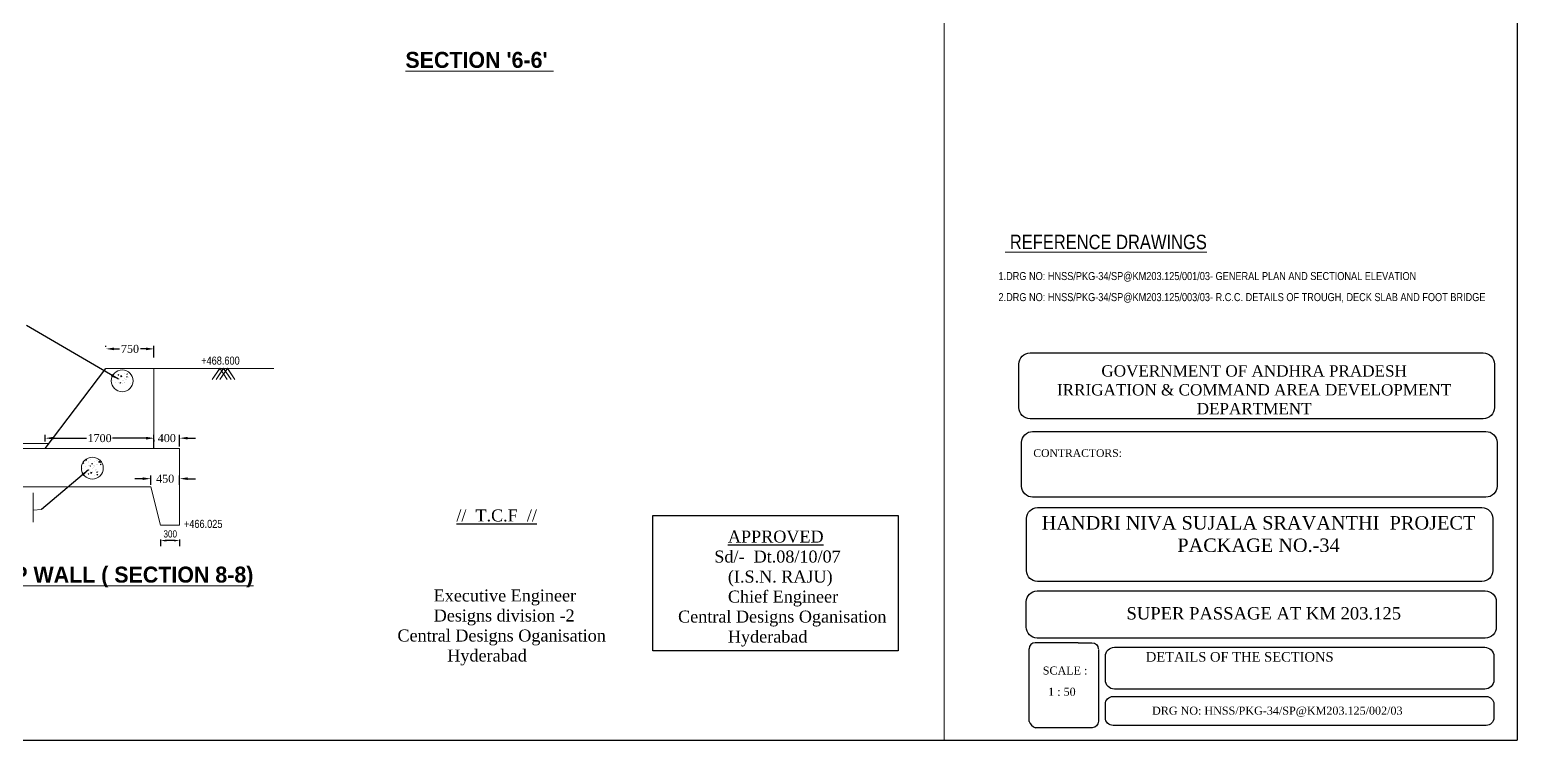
# Model space of a CAD drawing. Header units: millimetres. Extents: x 80 to 6605, y 46 to 2491.
# Drawn here: x 5971.3 to 6436.1, y 59.2 to 281.2 of the extents above; entities that cross this region are included whole.
import ezdxf

# ---------------------------------------------------------------- set-up
doc = ezdxf.new("R2010")
doc.units = ezdxf.units.MM
for name, color, linetype in [('MAIN', 7, 'Continuous'), ('SHEET', 3, 'Continuous'), ('TEXT_GENERAL', 4, 'Continuous')]:
    doc.layers.add(name, color=color, linetype=linetype)
doc.styles.add('ARIAL NARROW', font='ARIALN.TTF')
doc.styles.add('CITYBLUEPR', font='cityb___.ttf')
doc.styles.get("Standard").update_dxf_attribs({"font": 'times.ttf', "height": 2.5})
doc.styles.add('TNR_2.5', font='times.ttf', dxfattribs={"height": 2.5})
doc.dimstyles.new('ISO-25', dxfattribs={"dimtxt": 2.5, "dimasz": 2.5, "dimexe": 1.25, "dimexo": 0.625, "dimtad": 1, "dimlfac": 25, "dimtxsty": 'Standard', "dimcen": 2.5, "dimadec": 0, "dimazin": 0, "dimtfac": 1, "dimtmove": 0, "dimatfit": 3, "dimfxl": 1, "dimarcsym": 0})
doc.dimstyles.new('STANDARD$0', dxfattribs={"dimscale": 88.888889, "dimtxt": 0.02, "dimasz": 0.02, "dimexe": 0.1, "dimexo": 0.1, "dimgap": 0.09, "dimtad": 2, "dimtih": 1, "dimtoh": 1, "dimdec": 0, "dimzin": 1, "dimdsep": 46, "dimtxsty": 'Standard', "dimcen": 0.09, "dimadec": 0, "dimazin": 0, "dimtfac": 1, "dimtdec": 4, "dimtofl": 0, "dimtmove": 0, "dimatfit": 3, "dimfxl": 1, "dimtolj": 1, "dimtzin": 1, "dimarcsym": 0})
doc.dimstyles.new('STYLE_ESH', dxfattribs={"dimtxt": 2.5, "dimasz": 2.5, "dimexe": 1, "dimexo": 0.625, "dimtad": 0, "dimtih": 1, "dimtoh": 1, "dimdec": 0, "dimlfac": 100, "dimzin": 9, "dimdsep": 46, "dimtxsty": 'TNR_2.5', "dimcen": 2.5, "dimadec": 0, "dimazin": 2, "dimtfac": 1, "dimtdec": 0, "dimtofl": 0, "dimtmove": 2, "dimatfit": 3, "dimfxl": 1, "dimarcsym": 0})

# ---------------------------------------------------------------- blocks, each defined once
blk = doc.blocks.new('*D95')
at = {"layer": 'Defpoints', "color": 0, "transparency": 16777216}
for p in [(6012.11, 126.44), (6018.08, 126.44), (6012.11, 121.64)]:
    blk.add_point(p, dxfattribs=at)
at = {"layer": 'TEXT_GENERAL', "color": 0, "lineweight": -2, "transparency": 16777216}
for p, q in [((6012.11, 122), (6012.11, 119.86)), ((6016.3, 121.64), (6013.89, 121.64)), ((6018.08, 122), (6018.08, 119.86))]:
    blk.add_line(p, q, dxfattribs=at)
at = {"layer": 'TEXT_GENERAL', "color": 0, "transparency": 16777216}
for points in [[(6013.89, 121.93), (6013.89, 121.34), (6012.11, 121.64)], [(6016.3, 121.93), (6016.3, 121.34), (6018.08, 121.64)]]:
    blk.add_solid(points, dxfattribs=at)
at = {"layer": 'TEXT_GENERAL', "color": 0, "lineweight": 9, "transparency": 16777216, "insert": (6015.16, 123.7), "char_height": 2.222, "attachment_point": 5, "style": 'ARIAL NARROW'}
blk.add_mtext('\\A1;300', dxfattribs=at)
blk = doc.blocks.new('*D96')
at = {"color": 0, "lineweight": -2, "transparency": 16777216}
for p, q in [((6006.58, 140.97), (6004.08, 140.97)), ((6009.08, 139.07), (6009.08, 141.97)), ((6018.08, 139.07), (6018.08, 141.97)), ((6020.58, 140.97), (6023.08, 140.97))]:
    blk.add_line(p, q, dxfattribs=at)
at = {"color": 0, "transparency": 16777216}
for points in [[(6006.58, 141.39), (6006.58, 140.56), (6009.08, 140.97)], [(6020.58, 141.39), (6020.58, 140.56), (6018.08, 140.97)]]:
    blk.add_solid(points, dxfattribs=at)
at = {"layer": 'Defpoints', "color": 0, "transparency": 16777216}
for p in [(6018.08, 140.97), (6009.08, 138.44), (6018.08, 138.44)]:
    blk.add_point(p, dxfattribs=at)
at = {"color": 0, "transparency": 16777216, "insert": (6013.58, 140.97), "char_height": 2.5, "attachment_point": 5, "style": 'TNR_2.5'}
blk.add_mtext('450', dxfattribs=at)
blk = doc.blocks.new('*D97')
at = {"color": 0, "lineweight": -2, "transparency": 16777216}
for p, q in [((6007.58, 153.63), (6005.08, 153.63)), ((6018.08, 151.07), (6018.08, 154.63)), ((6020.58, 153.63), (6023.08, 153.63)), ((6010.08, 153.12), (6010.08, 152.63))]:
    blk.add_line(p, q, dxfattribs=at)
at = {"color": 0, "transparency": 16777216}
for points in [[(6007.58, 154.05), (6007.58, 153.22), (6010.08, 153.63)], [(6020.58, 154.05), (6020.58, 153.22), (6018.08, 153.63)]]:
    blk.add_solid(points, dxfattribs=at)
at = {"layer": 'Defpoints', "color": 0, "transparency": 16777216}
for p in [(6010.08, 153.75), (6018.08, 153.63), (6018.08, 150.44)]:
    blk.add_point(p, dxfattribs=at)
at = {"color": 0, "transparency": 16777216, "insert": (6014.08, 153.63), "char_height": 2.5, "attachment_point": 5, "style": 'TNR_2.5'}
blk.add_mtext('400', dxfattribs=at)
blk = doc.blocks.new('*D98')
at = {"color": 0, "lineweight": -2, "transparency": 16777216}
for p, q in [((5976.08, 152.57), (5976.08, 154.62)), ((5978.58, 153.62), (5989.04, 153.62)), ((6007.58, 153.62), (5997.11, 153.62)), ((6010.08, 150.64), (6010.08, 154.62))]:
    blk.add_line(p, q, dxfattribs=at)
at = {"color": 0, "transparency": 16777216}
for points in [[(5978.58, 154.04), (5978.58, 153.2), (5976.08, 153.62)], [(6007.58, 154.04), (6007.58, 153.2), (6010.08, 153.62)]]:
    blk.add_solid(points, dxfattribs=at)
at = {"layer": 'Defpoints', "color": 0, "transparency": 16777216}
for p in [(6010.08, 153.62), (5976.08, 151.94), (6010.08, 150.01)]:
    blk.add_point(p, dxfattribs=at)
at = {"color": 0, "transparency": 16777216, "insert": (5993.08, 153.62), "char_height": 2.5, "attachment_point": 5, "style": 'TNR_2.5'}
blk.add_mtext('1700', dxfattribs=at)
blk = doc.blocks.new('*D152')
at = {"color": 0, "lineweight": -2, "transparency": 16777216}
for p, q in [((5995.08, 182.15), (5995.08, 182.52)), ((5997.58, 181.52), (5999.32, 181.52)), ((6007.58, 181.52), (6005.84, 181.52)), ((6010.08, 178.83), (6010.08, 182.52))]:
    blk.add_line(p, q, dxfattribs=at)
at = {"color": 0, "transparency": 16777216}
for points in [[(5997.58, 181.94), (5997.58, 181.11), (5995.08, 181.52)], [(6007.58, 181.94), (6007.58, 181.11), (6010.08, 181.52)]]:
    blk.add_solid(points, dxfattribs=at)
at = {"layer": 'Defpoints', "color": 0, "transparency": 16777216}
for p in [(5995.08, 181.52), (6010.08, 181.52), (6010.08, 178.2)]:
    blk.add_point(p, dxfattribs=at)
at = {"color": 0, "transparency": 16777216, "insert": (6002.58, 181.52), "char_height": 2.5, "attachment_point": 5, "style": 'TNR_2.5'}
blk.add_mtext('750', dxfattribs=at)

msp = doc.modelspace()

# ---------------------------------------------------------------- linework, layer by layer
at = {"color": 0}
for p, q in [((6436.08736, 649.24313), (6436.08736, 59.24313)), ((5976.07778, 150.44446), (5995.07778, 175.44446)), ((6298.91575, 89.68904), (6285.4757, 89.68904)), ((6283.54388, 65.07796), (6283.54388, 87.75722)), ((6305.20012, 87.54824), (6305.20012, 65.13864)), ((6303.35772, 63.11422), (6285.4757, 63.11422)), ((5546.08736, 59.24313), (6436.08736, 59.24313))]:
    msp.add_line(p, q, dxfattribs=at)
for points in [[(6283.83723, 180.24879), (6425.47441, 180.24879, -0.414213562), (6428.93865, 176.78455), (6428.93865, 163.16134, -0.414213562), (6425.47441, 159.6971), (6283.83723, 159.6971, -0.414213562), (6280.37299, 163.16134), (6280.37299, 176.78455, -0.414213562)], [(6284.65807, 155.72882), (6426.29525, 155.72882, -0.414213562), (6429.75949, 152.26458), (6429.75949, 138.64136, -0.414213562), (6426.29525, 135.17712), (6284.65807, 135.17712, -0.414213562), (6281.19383, 138.64136), (6281.19383, 152.26458, -0.414213562)], [(6286.16986, 131.9687), (6425.06452, 131.9687, -0.414213562), (6428.46168, 128.57154), (6428.46168, 112.23514, -0.414213562), (6425.06452, 108.83797), (6286.16986, 108.83797, -0.414213562), (6282.7727, 112.23514), (6282.7727, 128.57154, -0.414213562)], [(6286.06018, 105.91272), (6426.11229, 105.91272, -0.414213562), (6429.53776, 102.48725), (6429.53776, 94.60901, -0.414213562), (6426.11229, 91.18354), (6286.06018, 91.18354, -0.414213562), (6282.63471, 94.60901), (6282.63471, 102.48725, -0.414213562)], [(6310.20249, 88.28259), (6425.94804, 88.28259, -0.414213562), (6428.77901, 85.45162), (6428.77901, 78.04044, -0.414213562), (6425.94804, 75.20948), (6310.20249, 75.20948, -0.414213562), (6307.37152, 78.04044), (6307.37152, 85.45162, -0.414213562)], [(6309.79128, 72.92422), (6426.38611, 72.92422, -0.414213562), (6428.79244, 70.51789), (6428.79244, 66.28533, -0.414213562), (6426.38611, 63.87901), (6309.79128, 63.87901, -0.414213562), (6307.38496, 66.28533), (6307.38496, 70.51789, -0.414213562)]]:
    msp.add_lwpolyline(points, format="xyb", close=True, dxfattribs=at)
msp.add_lwpolyline([(6166.00687, 129.43188), (6242.67018, 129.43188), (6242.67018, 87.22944), (6166.00687, 87.22944)], close=True)
for points in [[(6298.91575, 89.68904), (6303.19983, 89.68904, -0.414213562), (6305.13165, 87.75722)], [(6305.19925, 65.15372, -0.368140093), (6303.30244, 63.10732)]]:
    msp.add_lwpolyline(points, format="xyb", dxfattribs=at)
for centre, radius, start, end in [((6285.4757, 87.75722), 1.93182, 90, 180), ((6286.68601, 66.28748), 3.36689, 200.3157406, 249.7662947)]:
    msp.add_arc(centre, radius, start, end, dxfattribs=at)
at = {"layer": 'TEXT_GENERAL', "color": 0, "lineweight": 9}
for p, q in [((6257.01219, 59.24313), (6257.01219, 649.24313)), ((6018.07778, 175.44446), (5995.07778, 175.44446)), ((5998.88446, 173.30979), (5998.92851, 173.54862)), ((5999.11416, 173.33544), (5998.88643, 173.31552)), ((5999.11244, 173.33566), (5998.92876, 173.55456)), ((5999.33667, 172.37814), (5999.33667, 172.37814)), ((6000.0064, 172.8734), (5999.66755, 172.82084)), ((5999.66816, 172.82246), (5999.71025, 173.18429)), ((6000.00724, 172.87584), (5999.71049, 173.18513)), ((6000.06165, 172.5326), (6000.06165, 172.5326)), ((6000.10685, 172.8105), (6000.10685, 172.8105)), ((6000.79174, 173.71147), (6000.79174, 173.71147)), ((6001.01545, 172.40703), (6001.01545, 172.40703)), ((6001.23664, 172.0223), (6001.23664, 172.0223)), ((6001.63344, 172.63909), (6001.55619, 172.86932)), ((6001.82299, 172.76715), (6001.55622, 172.86955)), ((6001.5586, 171.99674), (6001.5586, 171.99674)), ((6001.61721, 173.5489), (6001.64949, 173.72386)), ((6001.84692, 173.57453), (6001.61919, 173.55461)), ((6001.82325, 172.76655), (6001.63373, 172.63872)), ((6001.84521, 173.57475), (6001.72009, 173.72386)), ((6002.08571, 172.52484), (6002.08571, 172.52484)), ((6010.07778, 175.44446), (6047.49802, 175.44446)), ((6010.07778, 175.44446), (6010.07778, 150.44446)), ((6030.63742, 175.45378), (6028.28468, 171.95839)), ((6030.63742, 175.44446), (6028.28468, 171.94907)), ((6031.83158, 175.45378), (6029.47884, 171.95839)), ((6031.83158, 175.44446), (6029.47884, 171.94907)), ((6030.63742, 175.45378), (6032.99016, 171.95839)), ((6033.02574, 175.45378), (6030.673, 171.95839)), ((6033.02574, 175.44446), (6030.673, 171.94907)), ((6031.83158, 175.45378), (6034.18432, 171.95839)), ((6031.83158, 175.44446), (6034.18432, 171.94907)), ((6033.02574, 175.45378), (6035.37848, 171.95839)), ((6033.02574, 175.44446), (6035.37848, 171.94907)), ((5996.88838, 170.79807), (5996.88838, 170.79807)), ((5997.21477, 171.53665), (5997.21477, 171.53665)), ((5997.97248, 170.93021), (5997.97248, 170.93021)), ((5998.92224, 170.884), (5998.92224, 170.884)), ((5999.20278, 171.93637), (5999.20278, 171.93637)), ((5999.23382, 170.78086), (5999.23382, 170.78086)), ((5999.5197, 170.82133), (5999.46566, 170.98239)), ((5999.70951, 170.94879), (5999.51999, 170.82096)), ((5999.70924, 170.94938), (5999.62326, 170.98239)), ((6000.15317, 171.54217), (6000.15317, 171.54217)), ((6000.37868, 170.61342), (6000.37868, 170.61342)), ((6000.43331, 171.51052), (6000.43331, 171.51052)), ((6000.8103, 170.86686), (6000.8103, 170.86686)), ((6000.9561, 170.96993), (6000.9561, 170.96993)), ((6002.78916, 170.5812), (6002.78916, 170.5812)), ((5997.29867, 150.44446), (5897.39388, 150.44446)), ((5977.21778, 151.94446), (5897.42164, 151.94446)), ((6018.07778, 150.44446), (5946.95356, 150.44446)), ((6018.07778, 150.44446), (6018.07778, 126.44446)), ((5987.54023, 145.02133), (5987.54023, 145.02133)), ((5987.62783, 145.70869), (5987.62783, 145.70869)), ((5987.86663, 144.28276), (5987.86663, 144.28276)), ((5987.90101, 145.96839), (5987.94506, 145.72957)), ((5988.1307, 145.94269), (5987.90297, 145.96261)), ((5988.12895, 145.94247), (5987.94528, 145.72357)), ((5988.62433, 144.8892), (5988.62433, 144.8892)), ((5988.67283, 146.26634), (5988.67283, 146.26634)), ((5989.08885, 146.94876), (5988.75, 147.00131)), ((5988.75061, 146.99968), (5988.7927, 146.63785)), ((5989.08969, 146.9463), (5988.79294, 146.63702)), ((5989.55229, 145.9526), (5989.55229, 145.9526)), ((5989.57409, 144.9354), (5989.57409, 144.9354)), ((5989.62662, 146.39191), (5989.62662, 146.39191)), ((5989.88568, 145.03854), (5989.88568, 145.03854)), ((5990.17156, 144.99808), (5990.11751, 144.83702)), ((5990.36136, 144.87061), (5990.17185, 144.99845)), ((5990.3611, 144.87002), (5990.27512, 144.83702)), ((5990.31602, 146.8823), (5990.31602, 146.8823)), ((5990.63376, 145.72929), (5990.67782, 145.49047)), ((5990.86346, 145.7036), (5990.63573, 145.72353)), ((5990.86172, 145.70338), (5990.67805, 145.48449)), ((5990.80503, 144.27723), (5990.80503, 144.27723)), ((5991.03054, 145.20598), (5991.03054, 145.20598)), ((5991.08516, 144.30888), (5991.08516, 144.30888)), ((5991.46215, 144.95254), (5991.46215, 144.95254)), ((5991.50848, 146.22087), (5991.50848, 146.22087)), ((5991.60795, 144.84947), (5991.60795, 144.84947)), ((5992.03283, 146.70869), (5992.03283, 146.70869)), ((5992.10761, 145.41994), (5992.10761, 145.41994)), ((5992.34988, 146.79637), (5992.34988, 146.79637)), ((5992.47351, 145.39595), (5992.47351, 145.39595)), ((5993.15503, 146.31812), (5992.81618, 146.37067)), ((5992.81679, 146.36905), (5992.85889, 146.00721)), ((5993.15588, 146.31566), (5992.85912, 146.00638)), ((5993.3728, 146.22692), (5993.29555, 145.99669)), ((5993.56234, 146.09886), (5993.29557, 145.99646)), ((5993.36652, 145.49018), (5993.41057, 145.25136)), ((5993.59622, 145.46452), (5993.36849, 145.48444)), ((5993.56261, 146.09946), (5993.37309, 146.22729)), ((5993.59449, 145.4643), (5993.41082, 145.2454)), ((5993.4273, 145.52152), (5993.4273, 145.52152)), ((5993.44102, 145.2382), (5993.44102, 145.2382)), ((5993.4758, 146.89866), (5993.4758, 146.89866)), ((5993.48735, 146.50653), (5993.48735, 146.50653)), ((5989.53631, 142.50961), (5989.58036, 142.27079)), ((5989.76602, 142.48396), (5989.53829, 142.50388)), ((5989.7643, 142.48374), (5989.58062, 142.26485)), ((5989.85463, 143.88304), (5989.85463, 143.88304)), ((5989.98852, 143.44127), (5989.98852, 143.44127)), ((5990.65825, 142.94601), (5990.3194, 142.99856)), ((5990.32001, 142.99695), (5990.3621, 142.63511)), ((5990.6591, 142.94356), (5990.36234, 142.63428)), ((5990.71351, 143.2868), (5990.71351, 143.2868)), ((5990.7587, 143.00891), (5990.7587, 143.00891)), ((5991.4436, 142.10793), (5991.4436, 142.10793)), ((5991.6673, 143.41237), (5991.6673, 143.41237)), ((5991.88849, 143.79711), (5991.88849, 143.79711)), ((5992.2853, 143.18032), (5992.20804, 142.95008)), ((5992.47484, 143.05225), (5992.20807, 142.94985)), ((5992.21046, 143.82266), (5992.21046, 143.82266)), ((5992.26907, 142.27051), (5992.30134, 142.09555)), ((5992.49878, 142.24488), (5992.27105, 142.2648)), ((5992.47511, 143.05285), (5992.28559, 143.18068)), ((5992.49707, 142.24466), (5992.37195, 142.09555)), ((5992.73756, 143.29457), (5992.73756, 143.29457)), ((6009.07778, 138.44446), (5964.35356, 138.44446)), ((5972.28523, 127.34668), (5972.28523, 136.53132)), ((6012.07778, 126.44446), (6009.07778, 138.44446)), ((5974.94899, 131.36419), (5972.28523, 131.18159)), ((6018.07778, 126.44446), (6012.07778, 126.44446)), ((6018.07778, 126.44446), (6012.07778, 126.44446))]:
    msp.add_line(p, q, dxfattribs=at)
for centre in [(6000.15317, 171.54217), (5990.80503, 144.27723)]:
    msp.add_circle(centre, 3.41915, dxfattribs=at)

# ---------------------------------------------------------------- texts
at = {"color": 0}
for s, height, p in [('SUPER PASSAGE AT KM 203.125', 3.85, (6313.99058, 96.97723)), ('1 : 50', 2.5, (6289.49405, 73.15079)), ('DRG NO: HNSS/PKG-34/SP@KM203.125/002/03', 2.5, (6321.96496, 67.24034))]:
    msp.add_text(s, height=height, dxfattribs=at).set_placement(p)
at = {"char_height": 3.75, "width": 255, "attachment_point": 1}
for s, insert in [('                             {\\L//  T.C.F  //}\\P                       \\P\\P\\P                        Executive Engineer\\P                        Designs division -2\\P                Central Designs Oganisation\\P                           Hyderabad', (6063.50146, 131.351)), ('\\A1;                           {\\LAPPROVED}\\P                        Sd/-  Dt.08/10/07\\P                           (I.S.N. RAJU)\\P                           Chief Engineer\\P                Central Designs Oganisation\\P                           Hyderabad', (6151.19342, 124.76044))]:
    msp.add_mtext(s, dxfattribs=dict(at, insert=insert))
at = {"color": 0}
for s, insert, char_height, width, attachment_point in [('HANDRI NIVA SUJALA SRAVANTHI  PROJECT\\PPACKAGE NO.-34', (6355.2334, 129.27934), 4.2, 151.5, 2), ('SCALE :', (6287.81225, 82.27509), 2.5, 25.272, 1)]:
    msp.add_mtext(s, dxfattribs=dict(at, insert=insert, char_height=char_height, width=width, attachment_point=attachment_point))
at = {"layer": 'MAIN', "color": 0, "lineweight": 5, "style": 'ARIAL NARROW'}
for s, height, p in [('%%U REFERENCE DRAWINGS', 4.5, (6276.09144, 212.69306)), ('1.DRG NO: HNSS/PKG-34/SP@KM203.125/001/03- GENERAL PLAN AND SECTIONAL ELEVATION', 2.5, (6273.97825, 203.03048)), ('2.DRG NO: HNSS/PKG-34/SP@KM203.125/003/03- R.C.C. DETAILS OF TROUGH, DECK SLAB AND FOOT BRIDGE', 2.5, (6273.97825, 196.45525))]:
    msp.add_text(s, height=height, dxfattribs=at).set_placement(p)
at = {"layer": 'SHEET', "color": 0}
for s, insert, char_height, width, attachment_point in [('GOVERNMENT OF ANDHRA PRADESH\\PIRRIGATION & COMMAND AREA DEVELOPMENT DEPARTMENT', (6353.86718, 168.737), 3.53871, 136.012937, 5), ('CONTRACTORS:', (6284.8706, 148.94988), 2.4063228, 35.8252135, 4), ('\\pt108.285; DETAILS OF THE SECTIONS', (6318.87524, 86.80674), 3.0079035, 114.3593115, 1)]:
    msp.add_mtext(s, dxfattribs=dict(at, insert=insert, char_height=char_height, width=width, attachment_point=attachment_point))
at = {"layer": 'TEXT_GENERAL', "color": 0, "lineweight": 9}
for s, height, style, p in [("%%USECTION '6-6' ", 5, 'CITYBLUEPR', (6088.65198, 269.32583)), ('+468.600', 2.5, 'ARIAL NARROW', (6024.83659, 176.61469)), ('+466.025', 2.5, 'ARIAL NARROW', (6019.44265, 125.59347)), ('%%UDETAILS OF DROP WALL ( SECTION 8-8)', 5, 'CITYBLUEPR', (5909.6477, 108.50088))]:
    msp.add_text(s, height=height, dxfattribs=dict(at, style=style)).set_placement(p)

# ---------------------------------------------------------------- dimensions: what is measured, and where the dimension line sits
at = {"color": 0}
for base, p1, p2, text, picture, middle in [((6010.07778, 181.52405), (5995.07778, 181.52405), (6010.07778, 178.20315), '750', '*D152', (6002.57778, 181.52405)), ((6010.07778, 153.62022), (5976.07778, 151.94446), (6010.07778, 150.01336), '1700', '*D98', (5993.07778, 153.62022)), ((6018.07778, 153.63465), (6010.07778, 153.74767), (6018.07778, 150.44446), '400', '*D97', (6014.07778, 153.63465)), ((6018.07778, 140.97385), (6009.07778, 138.44446), (6018.07778, 138.44446), '450', '*D96', (6013.57778, 140.97385))]:
    dim = msp.add_linear_dim(base=base, p1=p1, p2=p2, text=text, dimstyle='STYLE_ESH', dxfattribs=at)
    dim.commit()
    dim.dimension.update_dxf_attribs({"geometry": picture, "text_midpoint": middle})
at = {"layer": 'TEXT_GENERAL', "color": 0, "lineweight": 9}
dim = msp.add_linear_dim(base=(6012.11282, 121.63833), p1=(6018.07778, 126.44446), p2=(6012.11282, 126.44446), angle=180, text='300', dimstyle='STANDARD$0', override={"dimtxt": 0.025, "dimexe": 0.02, "dimexo": 0.05, "dimgap": 0.008, "dimtxsty": 'ARIAL NARROW', "dimtmove": 2}, dxfattribs=at)
dim.commit()
dim.dimension.update_dxf_attribs({"geometry": '*D95', "text_midpoint": (6015.15887, 123.69522), "dimtype": 160})

# ---------------------------------------------------------------- leaders
for points in [[(5998.94486, 172.05607), (5970.22734, 188.78137)], [(5989.59671, 143.76333), (5974.94899, 131.36419)]]:
    msp.add_leader(points, dimstyle='ISO-25', override={"dimgap": 0.625, "dimtad": 0}, dxfattribs=at)

doc.saveas('drawing.dxf')
